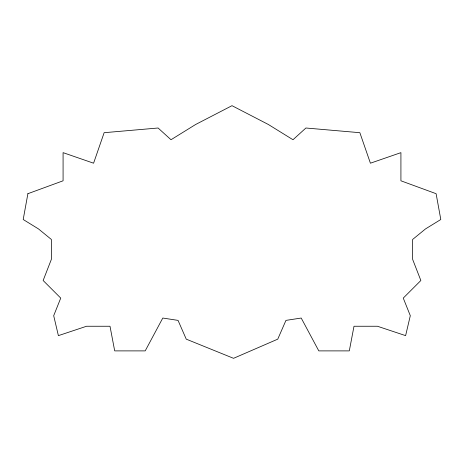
<?xml version="1.0" encoding="UTF-8"?>
<svg xmlns="http://www.w3.org/2000/svg" width="464" height="464" viewBox="0 0 464 464"><rect width="100%" height="100%" fill="white"/><g stroke="black" fill="none" stroke-linecap="round" stroke-linejoin="round"><path stroke-width="0.7" d="M27.892 193.697L23.2 219.507L38.448 228.891L51.353 239.447L51.353 259.388L43.14 280.505L60.738 298.097L53.696 315.694L58.389 335.634L86.542 326.25L110.003 326.25L114.695 350.888L145.197 350.888L162.789 318.043L178.043 320.386L186.25 339.155L233.543 358.318L277.75 339.155L285.957 320.386L301.211 318.043L318.803 350.888L349.305 350.888L353.997 326.25L377.458 326.25L405.611 335.634L410.304 315.694L403.262 298.097L420.86 280.505L412.647 259.388L412.647 239.447L425.552 228.891L440.8 219.507L436.108 193.697L400.919 180.798L400.919 152.644L370.417 163.2L359.861 132.698L305.904 128.006L292.999 139.739L268.366 124.491L232 105.682L195.634 124.491L171.001 139.739L158.096 128.006L104.139 132.698L93.583 163.2L63.081 152.644L63.081 180.798L27.892 193.697"/></g></svg>
